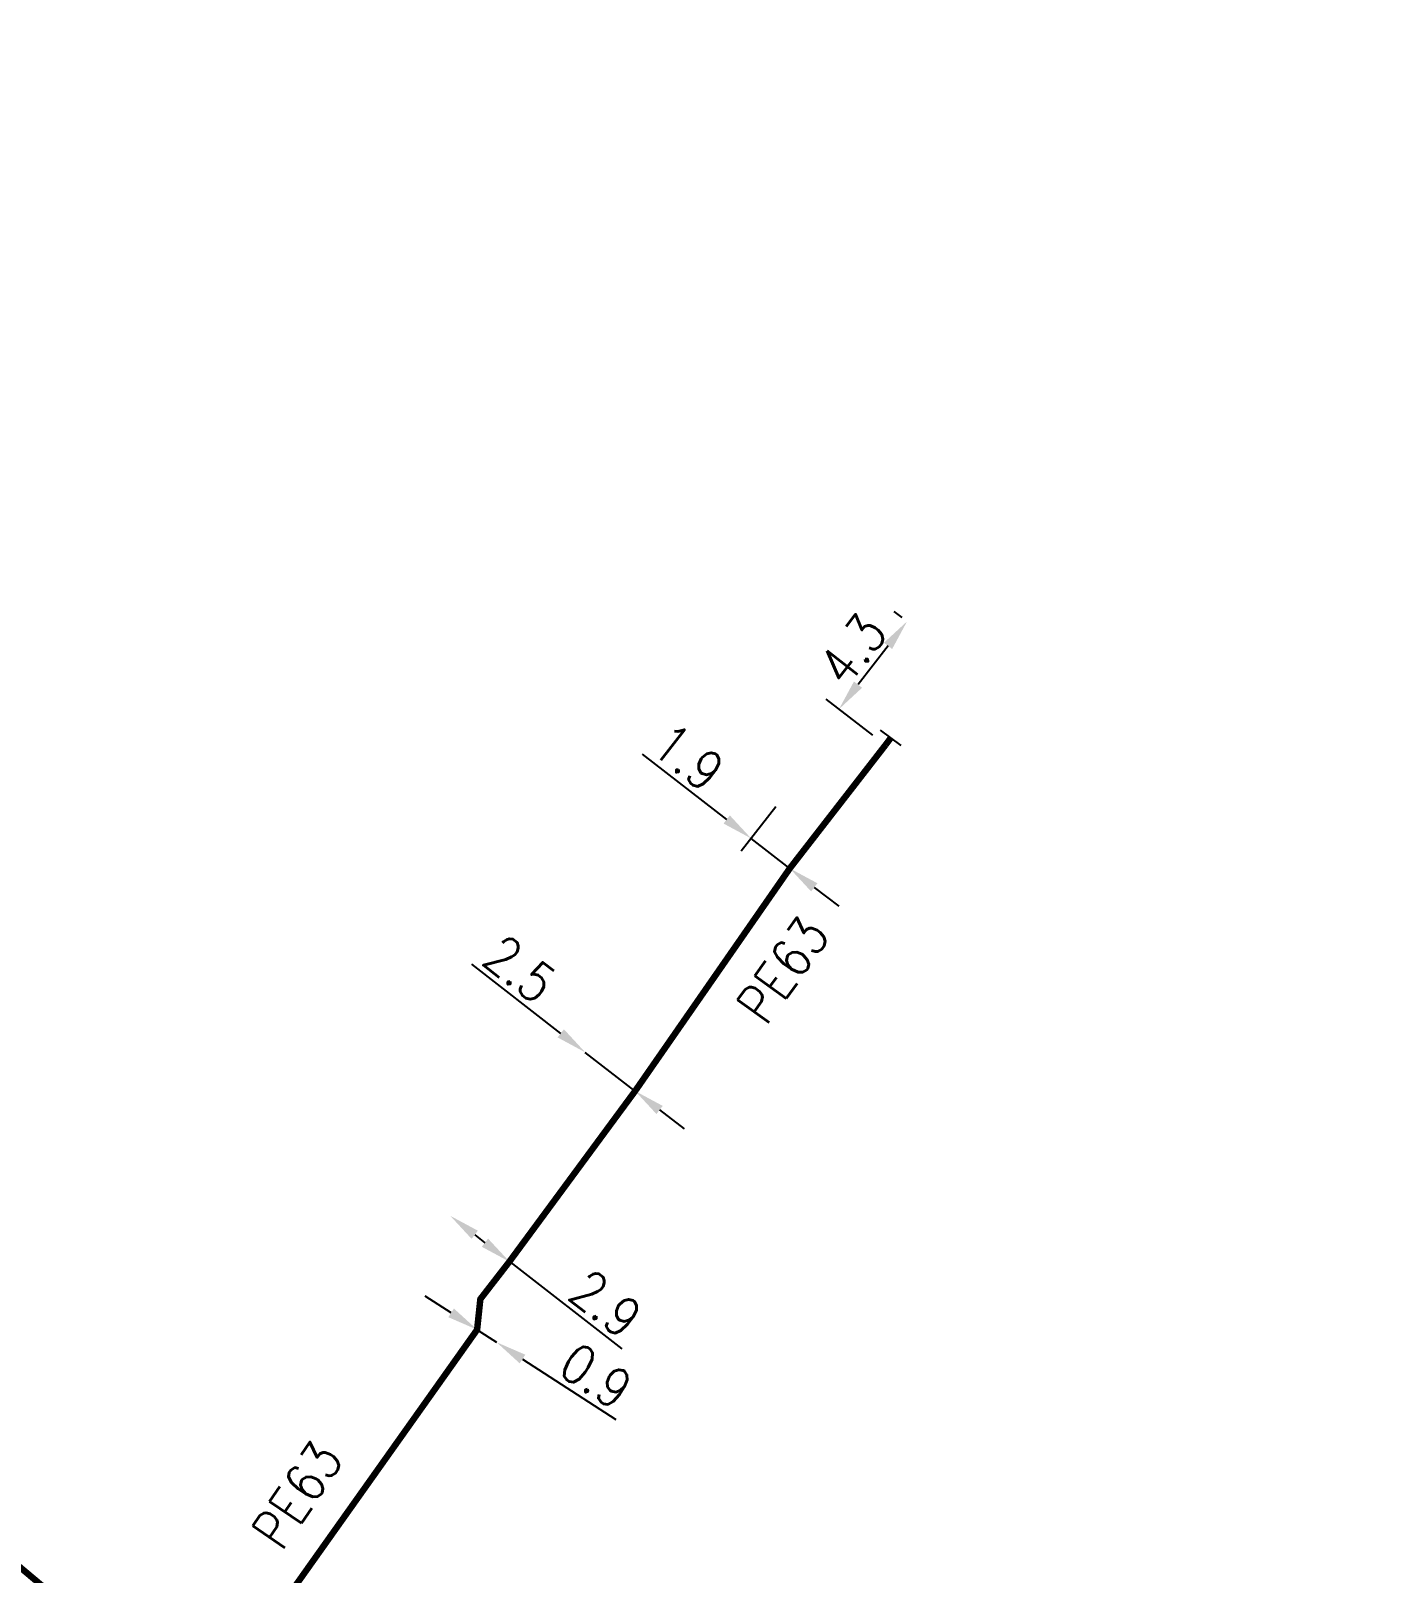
# Model space of a CAD drawing. Header units: millimetres. Extents: x 107999 to 109004, y 120010 to 121005.
# Drawn here: x 108782.5 to 108835.1, y 120439.4 to 120499.3 of the extents above; entities that cross this region are included whole.
import ezdxf
from ezdxf.enums import TextEntityAlignment as Align

# ---------------------------------------------------------------- set-up
doc = ezdxf.new("R2010")
doc.units = ezdxf.units.MM
doc.header["$PDMODE"] = 34
doc.linetypes.add('L_25_PE', pattern=[2000, 1000, 1000])
doc.layers.get('0').update_dxf_attribs({"linetype": 'CONTINUOUS'})
doc.layers.get('Defpoints').update_dxf_attribs({"linetype": 'CONTINUOUS'})
doc.layers.add('L_150', color=1, linetype='CONTINUOUS')
doc.layers.add('L_340', color=7, linetype='CONTINUOUS')
doc.styles.get("Standard").update_dxf_attribs({"font": 'romans.shx', "width": 0.85})
doc.dimstyles.get("Standard").update_dxf_attribs({"dimtxt": 1.5, "dimasz": 1.2, "dimexe": 0.625, "dimexo": 0.625, "dimgap": 0.25, "dimtad": 1, "dimdec": 1, "dimzin": 0, "dimdsep": 46, "dimtxsty": 'Standard', "dimcen": -0.5, "dimadec": 0, "dimazin": 0, "dimtfac": 1, "dimtdec": 1, "dimtmove": 0, "dimatfit": 3, "dimfxl": 0, "dimtolj": 1, "dimtzin": 0, "dimarcsym": 0})

# ---------------------------------------------------------------- blocks, each defined once
blk = doc.blocks.new('L_340_07')
at = {"color": 0, "linetype": 'Continuous', "const_width": 0.25, "flags": 128}
blk.add_lwpolyline([(0, 0), (0.35, 0)], dxfattribs=at)
at = {"color": 0, "linetype": 'Continuous', "flags": 128}
blk.add_lwpolyline([(0.35, -0.5), (0.35, 0.5)], dxfattribs=at)
at = {"color": 0, "linetype": 'Continuous', "width": 0.75, "flags": 3}
for tag, p in [('DEF_LEG', (0.723, -3.465)), ('DEF_COUP', (0.723, -5.965)), ('DEF_TYPE', (0.723, -8.465))]:
    blk.add_attdef(tag, text='', height=1.2, dxfattribs=at).set_placement(p, align=Align.MIDDLE)
blk = doc.blocks.new('*D610')
at = {"layer": 'Defpoints', "color": 0, "linetype": 'Continuous', "transparency": 16777216}
for p in [(108799.777, 120448.896), (108799.777, 120448.896), (108800.53, 120448.409)]:
    blk.add_point(p, dxfattribs=at)
at = {"layer": 'L_150', "color": 0, "linetype": 'Continuous', "lineweight": -2, "transparency": 16777216}
for p, q in [((108798.77, 120449.548), (108797.762, 120450.2)), ((108799.777, 120448.896), (108800.53, 120448.409)), ((108801.537, 120447.757), (108805.156, 120445.415))]:
    blk.add_line(p, q, dxfattribs=at)
at = {"layer": 'L_150', "color": 0, "linetype": 'Continuous', "transparency": 16777216}
for points in [[(108798.878, 120449.716), (108798.661, 120449.38), (108799.777, 120448.896)], [(108801.646, 120447.925), (108801.429, 120447.589), (108800.53, 120448.409)]]:
    blk.add_solid(points, dxfattribs=at)
at = {"layer": 'L_150', "color": 0, "linetype": 'Continuous', "transparency": 16777216, "insert": (108804.394, 120447.099), "char_height": 1.5, "attachment_point": 5, "rotation": 327.0874}
blk.add_mtext('\\A1;0.9', dxfattribs=at)
blk = doc.blocks.new('*D611')
at = {"layer": 'Defpoints', "color": 0, "linetype": 'Continuous', "transparency": 16777216}
for p in [(108798.735, 120453.314), (108798.735, 120453.314), (108801.029, 120451.536)]:
    blk.add_point(p, dxfattribs=at)
at = {"layer": 'L_150', "color": 0, "linetype": 'Continuous', "lineweight": -2, "transparency": 16777216}
for p, q in [((108799.683, 120452.579), (108800.081, 120452.271)), ((108801.029, 120451.536), (108805.384, 120448.159))]:
    blk.add_line(p, q, dxfattribs=at)
at = {"layer": 'L_150', "color": 0, "linetype": 'Continuous', "transparency": 16777216}
for points in [[(108799.806, 120452.737), (108799.561, 120452.421), (108798.735, 120453.314)], [(108800.203, 120452.429), (108799.958, 120452.113), (108801.029, 120451.536)]]:
    blk.add_solid(points, dxfattribs=at)
at = {"layer": 'L_150', "color": 0, "linetype": 'Continuous', "transparency": 16777216, "insert": (108804.768, 120449.902), "char_height": 1.5, "attachment_point": 5, "rotation": 322.21513}
blk.add_mtext('\\A1;2.9', dxfattribs=at)
blk = doc.blocks.new('*D612')
at = {"layer": 'Defpoints', "color": 0, "linetype": 'Continuous', "transparency": 16777216}
for p in [(108811.741, 120469.679), (108810.406, 120467.957), (108811.905, 120466.794)]:
    blk.add_point(p, dxfattribs=at)
at = {"layer": 'L_150', "color": 0, "linetype": 'Continuous', "lineweight": -2, "transparency": 16777216}
for p, q in [((108809.457, 120468.692), (108806.195, 120471.222)), ((108811.358, 120469.185), (108810.023, 120467.463)), ((108811.905, 120466.794), (108810.406, 120467.957)), ((108812.854, 120466.059), (108813.802, 120465.324))]:
    blk.add_line(p, q, dxfattribs=at)
at = {"layer": 'L_150', "color": 0, "linetype": 'Continuous', "transparency": 16777216}
for points in [[(108809.58, 120468.85), (108809.335, 120468.534), (108810.406, 120467.957)], [(108812.976, 120466.217), (108812.731, 120465.901), (108811.905, 120466.794)]]:
    blk.add_solid(points, dxfattribs=at)
at = {"layer": 'L_150', "color": 0, "linetype": 'Continuous', "transparency": 16777216, "insert": (108807.965, 120471.115), "char_height": 1.5, "attachment_point": 5, "rotation": 322.21077}
blk.add_mtext('\\A1;1.9', dxfattribs=at)
blk = doc.blocks.new('*D613')
at = {"layer": 'Defpoints', "color": 0, "linetype": 'Continuous', "transparency": 16777216}
for p in [(108816.753, 120476.144), (108813.816, 120472.976), (108815.616, 120471.58)]:
    blk.add_point(p, dxfattribs=at)
at = {"layer": 'L_340', "color": 0, "linetype": 'Continuous', "lineweight": -2, "transparency": 16777216}
for p, q in [((108816.259, 120476.527), (108815.959, 120476.76)), ((108815.717, 120475.428), (108814.551, 120473.924)), ((108815.122, 120471.963), (108813.322, 120473.359))]:
    blk.add_line(p, q, dxfattribs=at)
at = {"layer": 'L_340', "color": 0, "linetype": 'Continuous', "transparency": 16777216}
for points in [[(108815.559, 120475.551), (108815.876, 120475.306), (108816.453, 120476.377)], [(108814.393, 120474.047), (108814.709, 120473.802), (108813.816, 120472.976)]]:
    blk.add_solid(points, dxfattribs=at)
at = {"layer": 'L_340', "color": 0, "linetype": 'Continuous', "transparency": 16777216, "insert": (108814.344, 120475.289), "char_height": 1.5, "attachment_point": 5, "rotation": 52.21532}
blk.add_mtext('\\A1;4.3', dxfattribs=at)
blk = doc.blocks.new('*D615')
at = {"layer": 'Defpoints', "color": 0, "linetype": 'Continuous', "transparency": 16777216}
for p in [(108803.97, 120459.657), (108803.97, 120459.657), (108805.906, 120458.156)]:
    blk.add_point(p, dxfattribs=at)
at = {"layer": 'L_150', "color": 0, "linetype": 'Continuous', "lineweight": -2, "transparency": 16777216}
for p, q in [((108803.022, 120460.393), (108799.567, 120463.072)), ((108805.906, 120458.156), (108803.97, 120459.657)), ((108806.855, 120457.421), (108807.803, 120456.685))]:
    blk.add_line(p, q, dxfattribs=at)
at = {"layer": 'L_150', "color": 0, "linetype": 'Continuous', "transparency": 16777216}
for points in [[(108803.145, 120460.551), (108802.899, 120460.235), (108803.97, 120459.657)], [(108806.977, 120457.579), (108806.732, 120457.263), (108805.906, 120458.156)]]:
    blk.add_solid(points, dxfattribs=at)
at = {"layer": 'L_150', "color": 0, "linetype": 'Continuous', "transparency": 16777216, "insert": (108801.433, 120462.89), "char_height": 1.5, "attachment_point": 5, "rotation": 322.20756}
blk.add_mtext('\\A1;2.5', dxfattribs=at)

msp = doc.modelspace()

# ---------------------------------------------------------------- linework, layer by layer
at = {"layer": 'L_150', "linetype": 'L_25_PE', "flags": 128}
msp.add_lwpolyline([(108712.758, 120488.305, 0.25, 0.25, 0), (108712.986, 120488.861, 0.25, 0.25, 0), (108713.295, 120489.062, 0.25, 0.25, 0), (108713.392, 120489.345, 0.25, 0.25, 0), (108713.879, 120490.766, 0.25, 0.25, 0), (108716.284, 120497.784, 0.25, 0.25, 0), (108717.817, 120499.123, 0.25, 0.25, 0), (108718.545, 120498.429, 0.25, 0.25, 0), (108718.894, 120496.257, 0.25, 0.25, 0), (108723.607, 120491.504, 0.25, 0.25, 0), (108731.013, 120484.945, 0.25, 0.25, 0), (108737.89, 120478.741, 0.25, 0.25, 0), (108745.271, 120472.221, 0.25, 0.25, 0), (108750.288, 120467.819, 0.25, 0.25, 0), (108756.864, 120461.898, 0.25, 0.25, 0), (108760.983, 120458.202, 0.25, 0.25, 0), (108767.652, 120452.291, 0.25, 0.25, 0), (108773.253, 120447.191, 0.25, 0.25, 0), (108774.106, 120446.415, 0.25, 0.25, 0), (108777.326, 120443.647, 0.25, 0.25, 0), (108786.06, 120436.305, 0.25, 0.25, 0), (108789.599, 120433.067, 0.25, 0.25, 0), (108796.533, 120427.034, 0.25, 0.25, 0), (108800.825, 120423.548, 0.25, 0.25, 0), (108806.719, 120417.983, 0.25, 0.25, 0), (108813.462, 120406.506, 0.25, 0.25, 0), (108818.113, 120397.245, 0.25, 0.25, 0), (108822.395, 120389.235, 0.25, 0.25, 0), (108826.753, 120381.162, 0.25, 0.25, 0), (108834.241, 120367.585, 0.25, 0.25, 0), (108834.95, 120366.302, 0, 0, 0)], format="xyseb", dxfattribs=at)
at = {"layer": 'L_150', "linetype": 'L_25_PE', "const_width": 0.25, "flags": 128}
msp.add_lwpolyline([(108815.616, 120471.58), (108811.905, 120466.794), (108805.906, 120458.156), (108801.029, 120451.536), (108799.902, 120450.082), (108799.777, 120448.896), (108790.834, 120436.289)], dxfattribs=at)

# ---------------------------------------------------------------- block references
at = {"layer": 'L_340', "rotation": 53.06798555543828}
msp.add_blockref('L_340_07', (108815.616, 120471.58), dxfattribs=at)

# ---------------------------------------------------------------- texts
at = {"layer": 'L_150', "linetype": 'Continuous', "char_height": 1.5, "attachment_point": 9}
for insert, rotation in [((108813.524, 120464.191), 54.31159), ((108794.653, 120443.872), 55.81084)]:
    msp.add_mtext('PE63', dxfattribs=dict(at, insert=insert, rotation=rotation))

# ---------------------------------------------------------------- dimensions: what is measured, and where the dimension line sits
at = {"layer": 'L_150', "linetype": 'Continuous'}
for base, p1, p2, angle, picture, middle in [((108810.406, 120467.957), (108811.905, 120466.794), (108811.741, 120469.679), 142.21077, '*D612', (108807.352, 120470.325)), ((108803.9702, 120459.6575), (108805.9063, 120458.1561), (108803.9702, 120459.6575), 322.20756, '*D615', (108800.8206, 120462.1)), ((108798.735, 120453.314), (108801.029, 120451.536), (108798.735, 120453.314), 142.21513, '*D611', (108804.155, 120449.112)), ((108799.777, 120448.896), (108800.53, 120448.409), (108799.777, 120448.896), 147.0874, '*D610', (108803.851, 120446.26))]:
    dim = msp.add_linear_dim(base=base, p1=p1, p2=p2, angle=angle, dimstyle='Standard', dxfattribs=at)
    dim.commit()
    dim.dimension.update_dxf_attribs({"geometry": picture, "text_midpoint": middle, "dimtype": 160})
at = {"layer": 'L_340', "linetype": 'Continuous'}
dim = msp.add_linear_dim(base=(108813.816, 120472.976), p1=(108816.753, 120476.144), p2=(108815.616, 120471.58), angle=232.21532, dimstyle='Standard', dxfattribs=at)
dim.commit()
dim.dimension.update_dxf_attribs({"geometry": '*D613', "text_midpoint": (108815.134, 120474.676), "dimtype": 160})

doc.saveas('drawing.dxf')
